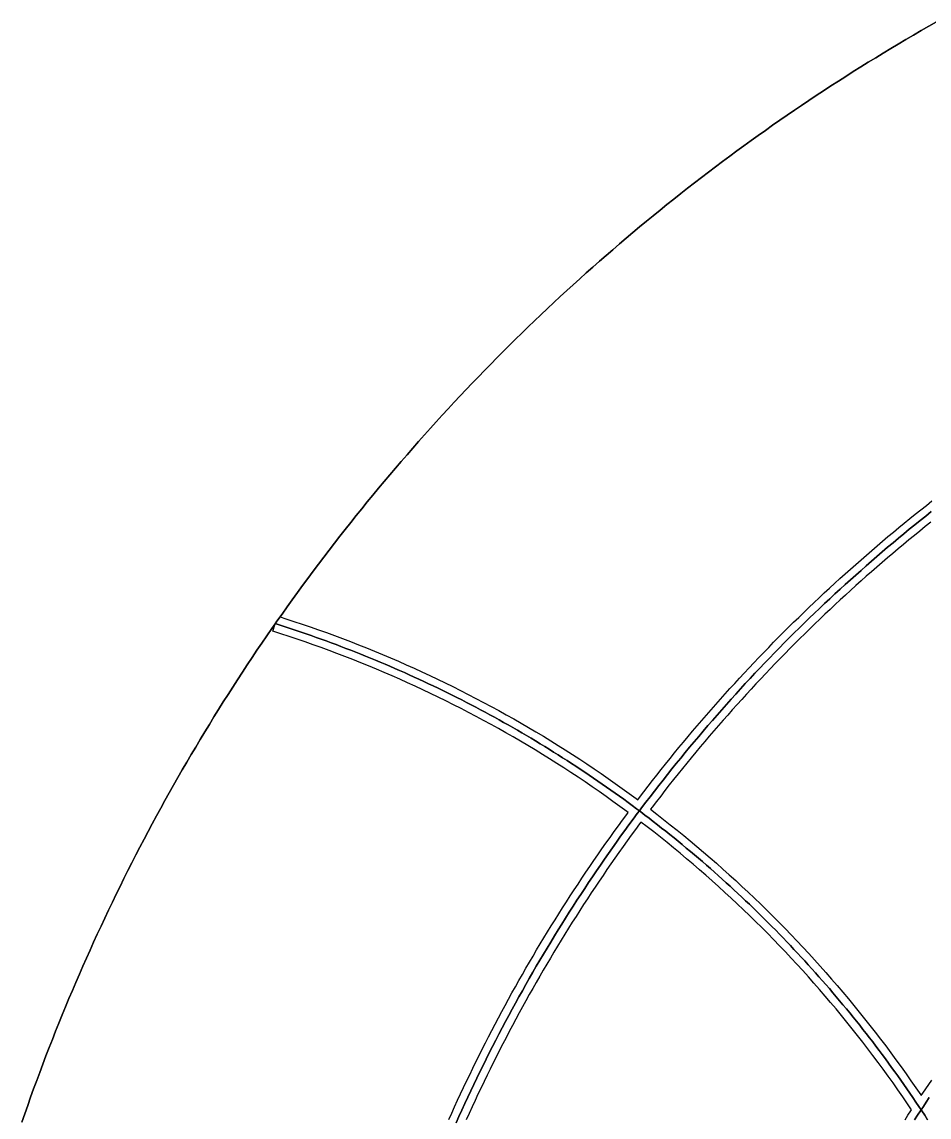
# Model space of a CAD drawing. Header units: millimetres. Extents: x -133 to 133, y -133 to 133.
# Drawn here: x -126.1 to -66.1, y 43.7 to 116 of the extents above; entities that cross this region are included whole.
import ezdxf

# ---------------------------------------------------------------- set-up
doc = ezdxf.new("R2010")
doc.units = ezdxf.units.MM
for name, color, linetype in [('LINES', 6, 'Continuous'), ('OUTLINE', 7, 'Continuous'), ('ZONE_V1', 1, 'Continuous'), ('ZONE_V2', 2, 'Continuous'), ('ZONE_V3', 3, 'Continuous'), ('ZONE_V4', 4, 'Continuous')]:
    doc.layers.add(name, color=color, linetype=linetype)

msp = doc.modelspace()

# ---------------------------------------------------------------- linework, layer by layer
at = {"layer": 'LINES'}
for points in [[(-97.865, 43.572), (-97.674, 43.999), (-97.481, 44.425), (-97.286, 44.85), (-97.09, 45.274), (-96.891, 45.697), (-96.691, 46.119), (-96.489, 46.541), (-96.285, 46.961), (-96.079, 47.381), (-95.871, 47.8), (-95.662, 48.218), (-95.451, 48.634), (-95.237, 49.051), (-95.023, 49.466), (-94.806, 49.88), (-94.587, 50.293), (-94.367, 50.705), (-94.145, 51.116), (-93.921, 51.527), (-93.695, 51.936), (-93.468, 52.344), (-93.238, 52.752), (-93.007, 53.158), (-92.774, 53.563), (-92.54, 53.968), (-92.303, 54.371), (-92.065, 54.773), (-91.825, 55.174), (-91.584, 55.574), (-91.341, 55.974), (-91.095, 56.372), (-90.849, 56.768), (-90.6, 57.164), (-90.35, 57.559), (-90.098, 57.953), (-89.844, 58.345), (-89.589, 58.737), (-89.331, 59.127), (-89.073, 59.516), (-88.812, 59.904), (-88.55, 60.291), (-88.286, 60.677), (-88.02, 61.062), (-87.753, 61.445), (-87.484, 61.828), (-87.213, 62.209), (-86.941, 62.589), (-86.667, 62.967), (-86.392, 63.345), (-86.115, 63.721), (-86.017, 63.852), (-86.115, 63.925), (-86.567, 64.256), (-87.021, 64.584), (-87.478, 64.909), (-87.937, 65.231), (-88.398, 65.55), (-88.861, 65.865), (-89.327, 66.177), (-89.795, 66.486), (-90.265, 66.791), (-90.737, 67.093), (-91.212, 67.392), (-91.688, 67.688), (-92.166, 67.98), (-92.647, 68.268), (-93.129, 68.554), (-93.614, 68.836), (-94.1, 69.114), (-94.589, 69.389), (-95.079, 69.661), (-95.572, 69.929), (-96.066, 70.193), (-96.562, 70.454), (-97.06, 70.712), (-97.559, 70.966), (-98.061, 71.217), (-98.564, 71.464), (-99.069, 71.707), (-99.576, 71.947), (-100.084, 72.183), (-100.594, 72.416), (-101.105, 72.645), (-101.619, 72.871), (-102.133, 73.093), (-102.65, 73.311), (-103.168, 73.525), (-103.687, 73.736), (-104.208, 73.944), (-104.73, 74.147), (-105.254, 74.347), (-105.779, 74.543), (-106.305, 74.736), (-106.833, 74.925), (-107.362, 75.11), (-107.893, 75.291), (-108.424, 75.469), (-108.957, 75.643), (-109.491, 75.813), (-109.333, 76.316), (-109.221, 76.477), (-109.017, 76.767), (-108.634, 76.645), (-108.094, 76.469), (-107.556, 76.289), (-107.556, 76.289), (-107.018, 76.105), (-106.482, 75.918), (-105.947, 75.726), (-105.414, 75.531), (-104.882, 75.333), (-104.351, 75.13), (-103.822, 74.924), (-103.294, 74.714), (-102.768, 74.5), (-102.243, 74.283), (-101.72, 74.061), (-101.198, 73.837), (-100.678, 73.608), (-100.16, 73.376), (-99.643, 73.14), (-99.128, 72.901), (-98.615, 72.658), (-98.103, 72.411), (-97.593, 72.161), (-97.085, 71.907), (-96.579, 71.649), (-96.074, 71.388), (-95.572, 71.124), (-95.071, 70.855), (-94.572, 70.584), (-94.075, 70.309), (-93.58, 70.03), (-93.088, 69.748), (-92.597, 69.462), (-92.108, 69.173), (-91.621, 68.881), (-91.136, 68.585), (-90.653, 68.285), (-90.173, 67.983), (-89.694, 67.677), (-89.218, 67.367), (-88.744, 67.054), (-88.272, 66.738), (-87.802, 66.419), (-87.335, 66.096), (-86.87, 65.77), (-86.407, 65.44), (-85.947, 65.108), (-85.489, 64.772), (-85.385, 64.695), (-85.273, 64.843), (-84.989, 65.215), (-84.704, 65.585), (-84.417, 65.954), (-84.128, 66.321), (-83.838, 66.688), (-83.546, 67.053), (-83.253, 67.417), (-82.958, 67.78), (-82.662, 68.141), (-82.363, 68.501), (-82.064, 68.86), (-81.763, 69.217), (-81.46, 69.573), (-81.155, 69.928), (-80.85, 70.281), (-80.542, 70.634), (-80.233, 70.984), (-79.923, 71.334), (-79.611, 71.682), (-79.297, 72.028), (-78.982, 72.374), (-78.666, 72.718), (-78.347, 73.06), (-78.028, 73.401), (-77.707, 73.741), (-77.384, 74.079), (-77.06, 74.416), (-76.735, 74.752), (-76.408, 75.086), (-76.08, 75.419), (-75.75, 75.75), (-75.419, 76.08), (-75.086, 76.408), (-74.752, 76.735), (-74.416, 77.06), (-74.079, 77.384), (-73.741, 77.707), (-73.401, 78.028), (-73.06, 78.347), (-72.718, 78.666), (-72.374, 78.982), (-72.028, 79.297), (-71.682, 79.611), (-71.334, 79.923), (-70.984, 80.233), (-70.634, 80.542), (-70.281, 80.85), (-69.928, 81.155), (-69.573, 81.46), (-69.217, 81.763), (-68.86, 82.064), (-68.501, 82.363), (-68.141, 82.662), (-67.78, 82.958), (-67.417, 83.253), (-67.053, 83.546), (-66.688, 83.838), (-66.321, 84.128), (-65.954, 84.417)], [(-66.032, 83.014), (-66.394, 82.725), (-66.754, 82.434), (-67.113, 82.142), (-67.471, 81.849), (-67.827, 81.554), (-68.183, 81.257), (-68.537, 80.959), (-68.889, 80.659), (-69.24, 80.357), (-69.59, 80.055), (-69.939, 79.75), (-70.286, 79.444), (-70.632, 79.137), (-70.977, 78.828), (-71.32, 78.517), (-71.662, 78.205), (-72.003, 77.892), (-72.342, 77.577), (-72.68, 77.261), (-73.016, 76.943), (-73.351, 76.624), (-73.685, 76.303), (-74.017, 75.981), (-74.348, 75.657), (-74.677, 75.332), (-75.005, 75.005), (-75.332, 74.677), (-75.657, 74.348), (-75.981, 74.017), (-76.303, 73.685), (-76.624, 73.351), (-76.943, 73.016), (-77.261, 72.68), (-77.577, 72.342), (-77.892, 72.003), (-78.205, 71.662), (-78.517, 71.32), (-78.828, 70.977), (-79.137, 70.632), (-79.444, 70.286), (-79.75, 69.939), (-80.055, 69.59), (-80.357, 69.24), (-80.659, 68.889), (-80.959, 68.537), (-81.257, 68.183), (-81.554, 67.827), (-81.849, 67.471), (-82.142, 67.113), (-82.434, 66.754), (-82.725, 66.394), (-83.014, 66.032), (-83.301, 65.669), (-83.587, 65.305), (-83.871, 64.94), (-84.154, 64.573), (-84.435, 64.206), (-84.543, 64.062), (-84.129, 63.745), (-84.129, 63.745), (-83.681, 63.396), (-83.235, 63.044), (-82.791, 62.69), (-82.35, 62.331), (-81.912, 61.97), (-81.476, 61.606), (-81.043, 61.239), (-80.612, 60.868), (-80.184, 60.495), (-79.759, 60.119), (-79.336, 59.739), (-78.916, 59.357), (-78.499, 58.972), (-78.084, 58.583), (-77.672, 58.192), (-77.263, 57.798), (-76.857, 57.401), (-76.454, 57.001), (-76.053, 56.599), (-75.655, 56.193), (-75.26, 55.785), (-74.868, 55.374), (-74.479, 54.96), (-74.093, 54.544), (-73.71, 54.125), (-73.329, 53.703), (-72.952, 53.278), (-72.578, 52.851), (-72.207, 52.421), (-71.838, 51.989), (-71.473, 51.554), (-71.111, 51.116), (-70.752, 50.676), (-70.396, 50.233), (-70.043, 49.788), (-69.694, 49.34), (-69.347, 48.89), (-69.004, 48.438), (-68.664, 47.983), (-68.327, 47.525), (-67.994, 47.066), (-67.663, 46.604), (-67.336, 46.139), (-67.012, 45.673), (-66.692, 45.204), (-66.667, 45.167), (-66.563, 45.321), (-66.364, 45.611), (-66.164, 45.9), (-65.964, 46.188)], [(-67.726, 43.563), (-67.535, 43.858), (-67.343, 44.152), (-67.299, 44.219), (-67.564, 44.612), (-67.88, 45.075), (-68.2, 45.536), (-68.522, 45.994), (-68.848, 46.45), (-69.178, 46.904), (-69.51, 47.355), (-69.846, 47.804), (-70.184, 48.251), (-70.526, 48.695), (-70.871, 49.137), (-71.219, 49.576), (-71.571, 50.013), (-71.925, 50.447), (-72.282, 50.879), (-72.643, 51.309), (-73.006, 51.735), (-73.373, 52.16), (-73.742, 52.581), (-74.114, 53), (-74.49, 53.417), (-74.868, 53.83), (-75.249, 54.241), (-75.633, 54.65), (-76.02, 55.055), (-76.41, 55.458), (-76.802, 55.858), (-77.198, 56.256), (-77.596, 56.65), (-77.997, 57.042), (-78.401, 57.431), (-78.807, 57.817), (-79.216, 58.2), (-79.628, 58.58), (-80.043, 58.958), (-80.46, 59.332), (-80.88, 59.704), (-81.302, 60.072), (-81.727, 60.438), (-82.155, 60.8), (-82.585, 61.16), (-83.017, 61.516), (-83.452, 61.87), (-83.89, 62.22), (-84.33, 62.567), (-84.773, 62.911), (-85.175, 63.219), (-85.268, 63.095), (-85.542, 62.722), (-85.815, 62.348), (-86.086, 61.973), (-86.356, 61.597), (-86.624, 61.22), (-86.89, 60.841), (-87.155, 60.461), (-87.418, 60.081), (-87.679, 59.699), (-87.939, 59.315), (-88.197, 58.931), (-88.453, 58.546), (-88.708, 58.159), (-88.961, 57.772), (-89.212, 57.383), (-89.461, 56.993), (-89.709, 56.602), (-89.955, 56.21), (-90.2, 55.817), (-90.442, 55.423), (-90.683, 55.028), (-90.923, 54.632), (-91.16, 54.235), (-91.396, 53.836), (-91.63, 53.437), (-91.862, 53.037), (-92.093, 52.635), (-92.322, 52.233), (-92.549, 51.83), (-92.774, 51.425), (-92.997, 51.02), (-93.219, 50.614), (-93.439, 50.207), (-93.657, 49.798), (-93.874, 49.389), (-94.088, 48.979), (-94.301, 48.568), (-94.512, 48.156), (-94.721, 47.743), (-94.929, 47.33), (-95.134, 46.915), (-95.338, 46.499), (-95.54, 46.083), (-95.74, 45.666), (-95.939, 45.248), (-96.135, 44.829), (-96.33, 44.409), (-96.523, 43.988), (-96.714, 43.566)]]:
    msp.add_lwpolyline(points, dxfattribs=at)
at = {"layer": 'OUTLINE'}
msp.add_lwpolyline([(-65.657, 116.048), (-66.163, 115.76), (-66.667, 115.471), (-67.17, 115.179), (-67.672, 114.884), (-68.173, 114.588), (-68.672, 114.29), (-69.17, 113.989), (-69.667, 113.686), (-70.162, 113.381), (-70.656, 113.074), (-71.149, 112.764), (-71.64, 112.453), (-72.13, 112.139), (-72.619, 111.823), (-73.106, 111.505), (-73.592, 111.185), (-74.076, 110.863), (-74.559, 110.539), (-75.041, 110.213), (-75.521, 109.884), (-76, 109.553), (-76.477, 109.221), (-76.953, 108.886), (-77.427, 108.549), (-77.9, 108.21), (-78.372, 107.869), (-78.842, 107.526), (-79.31, 107.181), (-79.777, 106.834), (-80.242, 106.485), (-80.706, 106.134), (-81.169, 105.781), (-81.629, 105.426), (-82.089, 105.069), (-82.546, 104.709), (-83.002, 104.348), (-83.457, 103.985), (-83.91, 103.62), (-84.361, 103.253), (-84.811, 102.884), (-85.259, 102.513), (-85.705, 102.14), (-86.15, 101.765), (-86.594, 101.388), (-87.035, 101.009), (-87.475, 100.628), (-87.913, 100.246), (-88.35, 99.861), (-88.785, 99.475), (-89.218, 99.086), (-89.649, 98.696), (-90.079, 98.304), (-90.507, 97.91), (-90.934, 97.514), (-91.358, 97.117), (-91.781, 96.717), (-92.202, 96.316), (-92.622, 95.912), (-93.039, 95.507), (-93.455, 95.101), (-93.869, 94.692), (-94.281, 94.281), (-94.692, 93.869), (-95.101, 93.455), (-95.507, 93.039), (-95.912, 92.622), (-96.316, 92.202), (-96.717, 91.781), (-97.117, 91.358), (-97.514, 90.934), (-97.91, 90.507), (-98.304, 90.079), (-98.696, 89.649), (-99.086, 89.218), (-99.475, 88.785), (-99.861, 88.35), (-100.246, 87.913), (-100.628, 87.475), (-101.009, 87.035), (-101.388, 86.594), (-101.765, 86.15), (-102.14, 85.705), (-102.513, 85.259), (-102.884, 84.811), (-103.253, 84.361), (-103.62, 83.91), (-103.985, 83.457), (-104.348, 83.002), (-104.709, 82.546), (-105.069, 82.089), (-105.426, 81.629), (-105.781, 81.169), (-106.134, 80.706), (-106.485, 80.242), (-106.834, 79.777), (-107.181, 79.31), (-107.526, 78.842), (-107.869, 78.372), (-108.21, 77.9), (-108.549, 77.427), (-108.886, 76.953), (-109.221, 76.477), (-109.553, 76), (-109.884, 75.521), (-110.213, 75.041), (-110.539, 74.559), (-110.863, 74.076), (-111.185, 73.592), (-111.505, 73.106), (-111.823, 72.619), (-112.139, 72.13), (-112.453, 71.64), (-112.764, 71.149), (-113.074, 70.656), (-113.381, 70.162), (-113.686, 69.667), (-113.989, 69.17), (-114.29, 68.672), (-114.588, 68.173), (-114.884, 67.672), (-115.179, 67.17), (-115.471, 66.667), (-115.76, 66.163), (-116.048, 65.657), (-116.333, 65.15), (-116.617, 64.642), (-116.897, 64.132), (-117.176, 63.621), (-117.453, 63.11), (-117.727, 62.597), (-117.999, 62.082), (-118.269, 61.567), (-118.536, 61.05), (-118.801, 60.532), (-119.064, 60.013), (-119.325, 59.493), (-119.584, 58.972), (-119.84, 58.45), (-120.094, 57.926), (-120.345, 57.402), (-120.595, 56.876), (-120.842, 56.349), (-121.086, 55.822), (-121.329, 55.293), (-121.569, 54.763), (-121.807, 54.232), (-122.042, 53.7), (-122.275, 53.167), (-122.506, 52.633), (-122.735, 52.098), (-122.961, 51.562), (-123.185, 51.025), (-123.406, 50.487), (-123.625, 49.948), (-123.842, 49.408), (-124.056, 48.867), (-124.268, 48.325), (-124.478, 47.783), (-124.685, 47.239), (-124.89, 46.695), (-125.093, 46.149), (-125.293, 45.603), (-125.491, 45.056), (-125.686, 44.508), (-125.879, 43.959), (-126.07, 43.409)], dxfattribs=at)
at = {"layer": 'ZONE_V1'}
msp.add_lwpolyline([(-126.07, 43.409), (-125.879, 43.959), (-125.686, 44.508), (-125.491, 45.056), (-125.293, 45.603), (-125.093, 46.149), (-124.89, 46.695), (-124.685, 47.239), (-124.478, 47.783), (-124.268, 48.325), (-124.056, 48.867), (-123.842, 49.408), (-123.625, 49.948), (-123.406, 50.487), (-123.185, 51.025), (-122.961, 51.562), (-122.735, 52.098), (-122.506, 52.633), (-122.275, 53.167), (-122.042, 53.7), (-121.807, 54.232), (-121.569, 54.763), (-121.329, 55.293), (-121.086, 55.822), (-120.842, 56.349), (-120.595, 56.876), (-120.345, 57.402), (-120.094, 57.926), (-119.84, 58.45), (-119.584, 58.972), (-119.325, 59.493), (-119.064, 60.013), (-118.801, 60.532), (-118.536, 61.05), (-118.269, 61.567), (-117.999, 62.082), (-117.727, 62.597), (-117.453, 63.11), (-117.176, 63.621), (-116.897, 64.132), (-116.617, 64.642), (-116.333, 65.15), (-116.048, 65.657), (-115.76, 66.163), (-115.471, 66.667), (-115.179, 67.17), (-114.884, 67.672), (-114.588, 68.173), (-114.29, 68.672), (-113.989, 69.17), (-113.686, 69.667), (-113.381, 70.162), (-113.074, 70.656), (-112.764, 71.149), (-112.453, 71.64), (-112.139, 72.13), (-111.823, 72.619), (-111.505, 73.106), (-111.185, 73.592), (-110.863, 74.076), (-110.539, 74.559), (-110.213, 75.041), (-109.884, 75.521), (-109.553, 76), (-109.334, 76.315), (-109.278, 76.297), (-108.945, 76.192), (-108.613, 76.085), (-108.613, 76.085), (-108.281, 75.976), (-107.95, 75.866), (-107.619, 75.754), (-107.289, 75.641), (-106.959, 75.527), (-106.629, 75.411), (-106.301, 75.294), (-105.972, 75.175), (-105.645, 75.055), (-105.317, 74.934), (-104.991, 74.811), (-104.665, 74.686), (-104.339, 74.561), (-104.014, 74.433), (-103.689, 74.305), (-103.365, 74.175), (-103.042, 74.043), (-102.719, 73.91), (-102.397, 73.776), (-102.076, 73.64), (-101.754, 73.503), (-101.434, 73.365), (-101.114, 73.225), (-100.795, 73.084), (-100.476, 72.941), (-100.159, 72.797), (-99.841, 72.651), (-99.525, 72.505), (-99.209, 72.356), (-98.893, 72.207), (-98.578, 72.056), (-98.264, 71.904), (-97.951, 71.75), (-97.638, 71.595), (-97.326, 71.438), (-97.015, 71.281), (-96.704, 71.121), (-96.394, 70.961), (-96.085, 70.799), (-95.776, 70.636), (-95.468, 70.471), (-95.161, 70.305), (-94.855, 70.138), (-94.549, 69.97), (-94.244, 69.8), (-93.94, 69.628), (-93.637, 69.456), (-93.334, 69.282), (-93.032, 69.107), (-92.731, 68.93), (-92.431, 68.753), (-92.131, 68.573), (-91.832, 68.393), (-91.534, 68.211), (-91.237, 68.028), (-90.94, 67.844), (-90.645, 67.658), (-90.35, 67.471), (-90.056, 67.283), (-89.763, 67.094), (-89.471, 66.903), (-89.179, 66.711), (-88.888, 66.518), (-88.599, 66.323), (-88.31, 66.127), (-88.022, 65.93), (-87.734, 65.732), (-87.448, 65.532), (-87.162, 65.331), (-86.878, 65.129), (-86.594, 64.926), (-86.311, 64.721), (-86.029, 64.516), (-85.748, 64.309), (-85.468, 64.1), (-85.28, 63.959), (-85.414, 63.781), (-85.691, 63.408), (-85.967, 63.034), (-86.241, 62.658), (-86.514, 62.281), (-86.785, 61.903), (-87.054, 61.524), (-87.322, 61.143), (-87.588, 60.762), (-87.852, 60.379), (-88.114, 59.995), (-88.375, 59.61), (-88.635, 59.224), (-88.892, 58.836), (-89.148, 58.448), (-89.402, 58.059), (-89.655, 57.668), (-89.906, 57.276), (-90.155, 56.883), (-90.402, 56.489), (-90.648, 56.094), (-90.891, 55.698), (-91.134, 55.301), (-91.374, 54.903), (-91.613, 54.504), (-91.85, 54.104), (-92.085, 53.702), (-92.318, 53.3), (-92.55, 52.897), (-92.78, 52.492), (-93.008, 52.087), (-93.234, 51.681), (-93.459, 51.273), (-93.682, 50.865), (-93.903, 50.456), (-94.122, 50.046), (-94.34, 49.635), (-94.555, 49.222), (-94.769, 48.809), (-94.981, 48.395), (-95.192, 47.98), (-95.4, 47.565), (-95.607, 47.148), (-95.811, 46.73), (-96.014, 46.312), (-96.216, 45.892), (-96.415, 45.472), (-96.612, 45.051), (-96.808, 44.629), (-97.002, 44.206), (-97.194, 43.783), (-97.384, 43.358)], dxfattribs=at)
at = {"layer": 'ZONE_V2'}
for points in [[(-65.995, 83.715), (-66.36, 83.426), (-66.723, 83.136), (-67.086, 82.844), (-67.446, 82.55), (-67.806, 82.255), (-68.164, 81.959), (-68.521, 81.66), (-68.877, 81.361), (-69.231, 81.059), (-69.584, 80.756), (-69.936, 80.452), (-70.286, 80.146), (-70.635, 79.839), (-70.983, 79.53), (-71.329, 79.219), (-71.674, 78.907), (-72.018, 78.594), (-72.36, 78.279), (-72.701, 77.962), (-73.041, 77.644), (-73.379, 77.325), (-73.715, 77.004), (-74.051, 76.682), (-74.384, 76.358), (-74.717, 76.032), (-75.048, 75.706), (-75.378, 75.378), (-75.706, 75.048), (-76.032, 74.717), (-76.358, 74.384), (-76.682, 74.051), (-77.004, 73.715), (-77.325, 73.379), (-77.644, 73.041), (-77.962, 72.701), (-78.279, 72.36), (-78.594, 72.018), (-78.907, 71.674), (-79.219, 71.329), (-79.53, 70.983), (-79.839, 70.635), (-80.146, 70.286), (-80.452, 69.936), (-80.756, 69.584), (-81.059, 69.231), (-81.361, 68.877), (-81.66, 68.521), (-81.959, 68.164), (-82.255, 67.806), (-82.55, 67.446), (-82.844, 67.086), (-83.136, 66.723), (-83.426, 66.36), (-83.715, 65.995), (-84.002, 65.63), (-84.288, 65.262), (-84.571, 64.894), (-84.854, 64.524), (-85.135, 64.153), (-85.28, 63.959), (-85.468, 64.1), (-85.748, 64.309), (-86.029, 64.516), (-86.311, 64.721), (-86.594, 64.926), (-86.878, 65.129), (-87.162, 65.331), (-87.448, 65.532), (-87.734, 65.732), (-88.022, 65.93), (-88.31, 66.127), (-88.599, 66.323), (-88.888, 66.518), (-89.179, 66.711), (-89.471, 66.903), (-89.763, 67.094), (-90.056, 67.283), (-90.35, 67.471), (-90.645, 67.658), (-90.94, 67.844), (-91.237, 68.028), (-91.534, 68.211), (-91.832, 68.393), (-92.131, 68.573), (-92.431, 68.753), (-92.731, 68.93), (-93.032, 69.107), (-93.334, 69.282), (-93.637, 69.456), (-93.94, 69.628), (-94.244, 69.8), (-94.549, 69.97), (-94.855, 70.138), (-95.161, 70.305), (-95.468, 70.471), (-95.776, 70.636), (-96.085, 70.799), (-96.394, 70.961), (-96.704, 71.121), (-97.015, 71.281), (-97.326, 71.438), (-97.638, 71.595), (-97.951, 71.75), (-98.264, 71.904), (-98.578, 72.056), (-98.893, 72.207), (-99.209, 72.356), (-99.525, 72.505), (-99.841, 72.651), (-100.159, 72.797), (-100.476, 72.941), (-100.795, 73.084), (-101.114, 73.225), (-101.434, 73.365), (-101.754, 73.503), (-102.076, 73.64), (-102.397, 73.776), (-102.719, 73.91), (-103.042, 74.043), (-103.365, 74.175), (-103.689, 74.305), (-104.014, 74.433), (-104.339, 74.561), (-104.665, 74.686), (-104.991, 74.811), (-105.317, 74.934), (-105.645, 75.055), (-105.972, 75.175), (-106.301, 75.294), (-106.629, 75.411), (-106.959, 75.527), (-107.289, 75.641), (-107.619, 75.754), (-107.95, 75.866), (-108.281, 75.976), (-108.613, 76.085), (-108.945, 76.192), (-109.278, 76.297), (-109.334, 76.315), (-109.221, 76.477), (-108.886, 76.953), (-108.549, 77.427), (-108.21, 77.9), (-108.21, 77.9), (-107.869, 78.372), (-107.526, 78.842), (-107.181, 79.31), (-106.834, 79.777), (-106.485, 80.242), (-106.134, 80.706), (-105.781, 81.169), (-105.426, 81.629), (-105.069, 82.089), (-104.709, 82.546), (-104.348, 83.002), (-103.985, 83.457), (-103.62, 83.91), (-103.253, 84.361), (-102.884, 84.811), (-102.513, 85.259), (-102.14, 85.705), (-101.765, 86.15), (-101.388, 86.594), (-101.009, 87.035), (-100.628, 87.475), (-100.246, 87.913), (-99.861, 88.35), (-99.475, 88.785), (-99.086, 89.218), (-98.696, 89.649), (-98.304, 90.079), (-97.91, 90.507), (-97.514, 90.934), (-97.117, 91.358), (-96.717, 91.781), (-96.316, 92.202), (-95.912, 92.622), (-95.507, 93.039), (-95.101, 93.455), (-94.692, 93.869), (-94.281, 94.281), (-93.869, 94.692), (-93.455, 95.101), (-93.039, 95.507), (-92.622, 95.912), (-92.202, 96.316), (-91.781, 96.717), (-91.358, 97.117), (-90.934, 97.514), (-90.507, 97.91), (-90.079, 98.304), (-89.649, 98.696), (-89.218, 99.086), (-88.785, 99.475), (-88.35, 99.861), (-87.913, 100.246), (-87.475, 100.628), (-87.035, 101.009), (-86.594, 101.388), (-86.15, 101.765), (-85.705, 102.14), (-85.259, 102.513), (-84.811, 102.884), (-84.361, 103.253), (-83.91, 103.62), (-83.457, 103.985), (-83.002, 104.348), (-82.546, 104.709), (-82.089, 105.069), (-81.629, 105.426), (-81.169, 105.781), (-80.706, 106.134), (-80.242, 106.485), (-79.777, 106.834), (-79.31, 107.181), (-78.842, 107.526), (-78.372, 107.869), (-77.9, 108.21), (-77.427, 108.549), (-76.953, 108.886), (-76.477, 109.221), (-76, 109.553), (-75.521, 109.884), (-75.041, 110.213), (-74.559, 110.539), (-74.076, 110.863), (-73.592, 111.185), (-73.106, 111.505), (-72.619, 111.823), (-72.13, 112.139), (-71.64, 112.453), (-71.149, 112.764), (-70.656, 113.074), (-70.162, 113.381), (-69.667, 113.686), (-69.17, 113.989), (-68.672, 114.29), (-68.173, 114.588), (-67.672, 114.884), (-67.17, 115.179), (-66.667, 115.471), (-66.163, 115.76), (-65.657, 116.048)], [(-97.384, 43.358), (-97.194, 43.783), (-97.002, 44.206), (-96.808, 44.629), (-96.612, 45.051), (-96.415, 45.472), (-96.216, 45.892), (-96.014, 46.312), (-95.811, 46.73), (-95.607, 47.148), (-95.4, 47.565), (-95.192, 47.98), (-94.981, 48.395), (-94.769, 48.809), (-94.555, 49.222), (-94.34, 49.635), (-94.122, 50.046), (-93.903, 50.456), (-93.682, 50.865), (-93.459, 51.273), (-93.234, 51.681), (-93.008, 52.087), (-92.78, 52.492), (-92.55, 52.897), (-92.318, 53.3), (-92.085, 53.702), (-91.85, 54.104), (-91.613, 54.504), (-91.374, 54.903), (-91.134, 55.301), (-90.891, 55.698), (-90.648, 56.094), (-90.402, 56.489), (-90.155, 56.883), (-89.906, 57.276), (-89.655, 57.668), (-89.402, 58.059), (-89.148, 58.448), (-88.892, 58.836), (-88.635, 59.224), (-88.375, 59.61), (-88.114, 59.995), (-87.852, 60.379), (-87.588, 60.762), (-87.322, 61.143), (-87.054, 61.524), (-86.785, 61.903), (-86.514, 62.281), (-86.241, 62.658), (-85.967, 63.034), (-85.691, 63.408), (-85.414, 63.781), (-85.28, 63.959), (-85.189, 63.891), (-84.91, 63.68), (-84.633, 63.468), (-84.357, 63.255), (-84.357, 63.255), (-84.081, 63.041), (-83.806, 62.825), (-83.533, 62.609), (-83.26, 62.391), (-82.988, 62.172), (-82.718, 61.951), (-82.448, 61.73), (-82.179, 61.507), (-81.911, 61.284), (-81.644, 61.059), (-81.378, 60.832), (-81.113, 60.605), (-80.849, 60.377), (-80.586, 60.147), (-80.324, 59.916), (-80.063, 59.685), (-79.804, 59.452), (-79.545, 59.217), (-79.287, 58.982), (-79.03, 58.746), (-78.774, 58.508), (-78.519, 58.27), (-78.266, 58.03), (-78.013, 57.789), (-77.761, 57.547), (-77.511, 57.304), (-77.261, 57.06), (-77.013, 56.815), (-76.765, 56.569), (-76.519, 56.321), (-76.274, 56.073), (-76.03, 55.823), (-75.787, 55.573), (-75.545, 55.321), (-75.304, 55.068), (-75.064, 54.815), (-74.826, 54.56), (-74.588, 54.304), (-74.352, 54.047), (-74.117, 53.789), (-73.882, 53.53), (-73.649, 53.271), (-73.418, 53.01), (-73.187, 52.748), (-72.957, 52.485), (-72.729, 52.221), (-72.502, 51.956), (-72.275, 51.69), (-72.05, 51.423), (-71.827, 51.155), (-71.604, 50.886), (-71.383, 50.616), (-71.162, 50.346), (-70.943, 50.074), (-70.725, 49.801), (-70.509, 49.528), (-70.293, 49.253), (-70.079, 48.977), (-69.866, 48.701), (-69.654, 48.424), (-69.443, 48.145), (-69.234, 47.866), (-69.025, 47.586), (-68.818, 47.305), (-68.613, 47.023), (-68.408, 46.74), (-68.205, 46.456), (-68.003, 46.172), (-67.802, 45.886), (-67.602, 45.6), (-67.404, 45.312), (-67.207, 45.024), (-67.011, 44.735), (-66.816, 44.446), (-66.667, 44.221), (-66.711, 44.155), (-66.903, 43.863), (-67.094, 43.571)]]:
    msp.add_lwpolyline(points, dxfattribs=at)
at = {"layer": 'ZONE_V3'}
for points in [[(-66.127, 45.024), (-66.323, 44.735), (-66.518, 44.446), (-66.667, 44.221), (-66.816, 44.446), (-67.011, 44.735), (-67.207, 45.024), (-67.404, 45.312), (-67.602, 45.6), (-67.802, 45.886), (-68.003, 46.172), (-68.205, 46.456), (-68.408, 46.74), (-68.613, 47.023), (-68.818, 47.305), (-69.025, 47.586), (-69.234, 47.866), (-69.443, 48.145), (-69.654, 48.424), (-69.866, 48.701), (-70.079, 48.977), (-70.293, 49.253), (-70.509, 49.528), (-70.725, 49.801), (-70.943, 50.074), (-71.162, 50.346), (-71.383, 50.616), (-71.604, 50.886), (-71.827, 51.155), (-72.05, 51.423), (-72.275, 51.69), (-72.502, 51.956), (-72.729, 52.221), (-72.957, 52.485), (-73.187, 52.748), (-73.418, 53.01), (-73.649, 53.271), (-73.882, 53.53), (-74.117, 53.789), (-74.352, 54.047), (-74.588, 54.304), (-74.826, 54.56), (-75.064, 54.815), (-75.304, 55.068), (-75.545, 55.321), (-75.787, 55.573), (-76.03, 55.823), (-76.274, 56.073), (-76.519, 56.321), (-76.765, 56.569), (-77.013, 56.815), (-77.261, 57.06), (-77.511, 57.304), (-77.761, 57.547), (-78.013, 57.789), (-78.266, 58.03), (-78.519, 58.27), (-78.774, 58.508), (-79.03, 58.746), (-79.287, 58.982), (-79.545, 59.217), (-79.804, 59.452), (-80.063, 59.685), (-80.324, 59.916), (-80.586, 60.147), (-80.849, 60.377), (-81.113, 60.605), (-81.378, 60.832), (-81.644, 61.059), (-81.911, 61.284), (-82.179, 61.507), (-82.448, 61.73), (-82.718, 61.951), (-82.988, 62.172), (-83.26, 62.391), (-83.533, 62.609), (-83.806, 62.825), (-84.081, 63.041), (-84.357, 63.255), (-84.633, 63.468), (-84.91, 63.68), (-85.189, 63.891), (-85.28, 63.959), (-85.135, 64.153), (-84.854, 64.524), (-84.571, 64.894), (-84.571, 64.894), (-84.288, 65.262), (-84.002, 65.63), (-83.715, 65.995), (-83.426, 66.36), (-83.136, 66.723), (-82.844, 67.086), (-82.55, 67.446), (-82.255, 67.806), (-81.959, 68.164), (-81.66, 68.521), (-81.361, 68.877), (-81.059, 69.231), (-80.756, 69.584), (-80.452, 69.936), (-80.146, 70.286), (-79.839, 70.635), (-79.53, 70.983), (-79.219, 71.329), (-78.907, 71.674), (-78.594, 72.018), (-78.279, 72.36), (-77.962, 72.701), (-77.644, 73.041), (-77.325, 73.379), (-77.004, 73.715), (-76.682, 74.051), (-76.358, 74.384), (-76.032, 74.717), (-75.706, 75.048), (-75.378, 75.378), (-75.048, 75.706), (-74.717, 76.032), (-74.384, 76.358), (-74.051, 76.682), (-73.715, 77.004), (-73.379, 77.325), (-73.041, 77.644), (-72.701, 77.962), (-72.36, 78.279), (-72.018, 78.594), (-71.674, 78.907), (-71.329, 79.219), (-70.983, 79.53), (-70.635, 79.839), (-70.286, 80.146), (-69.936, 80.452), (-69.584, 80.756), (-69.231, 81.059), (-68.877, 81.361), (-68.521, 81.66), (-68.164, 81.959), (-67.806, 82.255), (-67.446, 82.55), (-67.086, 82.844), (-66.723, 83.136), (-66.36, 83.426), (-65.995, 83.715)], [(-67.094, 43.571), (-66.903, 43.863), (-66.711, 44.155), (-66.667, 44.221), (-66.623, 44.155), (-66.431, 43.863), (-66.24, 43.571)]]:
    msp.add_lwpolyline(points, dxfattribs=at)
at = {"layer": 'ZONE_V4'}
msp.add_lwpolyline([(-66.24, 43.571), (-66.431, 43.863), (-66.623, 44.155), (-66.667, 44.221), (-66.518, 44.446), (-66.518, 44.446), (-66.323, 44.735), (-66.127, 45.024)], dxfattribs=at)

doc.saveas('drawing.dxf')
